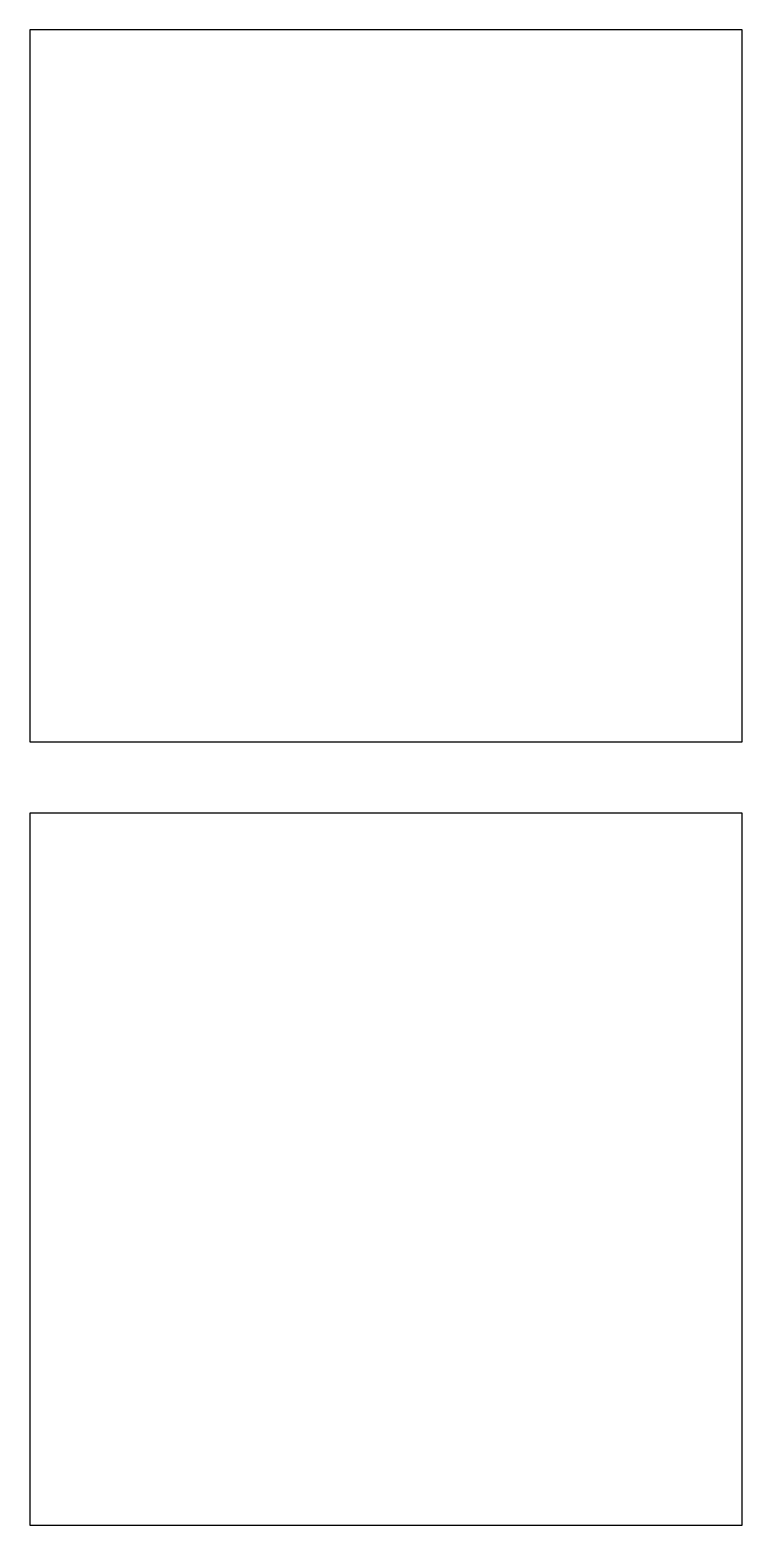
# Model space of a CAD drawing. Header units: millimetres. Extents: x 0 to 100, y 0 to 210.
import ezdxf

# ---------------------------------------------------------------- set-up
doc = ezdxf.new("R2010")
doc.units = ezdxf.units.MM
doc.layers.add('Front', color=7, linetype='Continuous')
doc.layers.add('Top', color=7, linetype='Continuous')

msp = doc.modelspace()

# ---------------------------------------------------------------- linework, layer by layer
at = {"layer": 'Front'}
for p, q in [((100, 100), (0, 100)), ((0, 100), (0, 0)), ((100, 0), (100, 100)), ((0, 0), (100, 0))]:
    msp.add_line(p, q, dxfattribs=at)
at = {"layer": 'Top'}
for p, q in [((100, 210), (0, 210)), ((0, 210), (0, 110)), ((100, 110), (100, 210)), ((0, 110), (100, 110))]:
    msp.add_line(p, q, dxfattribs=at)

doc.saveas('drawing.dxf')
